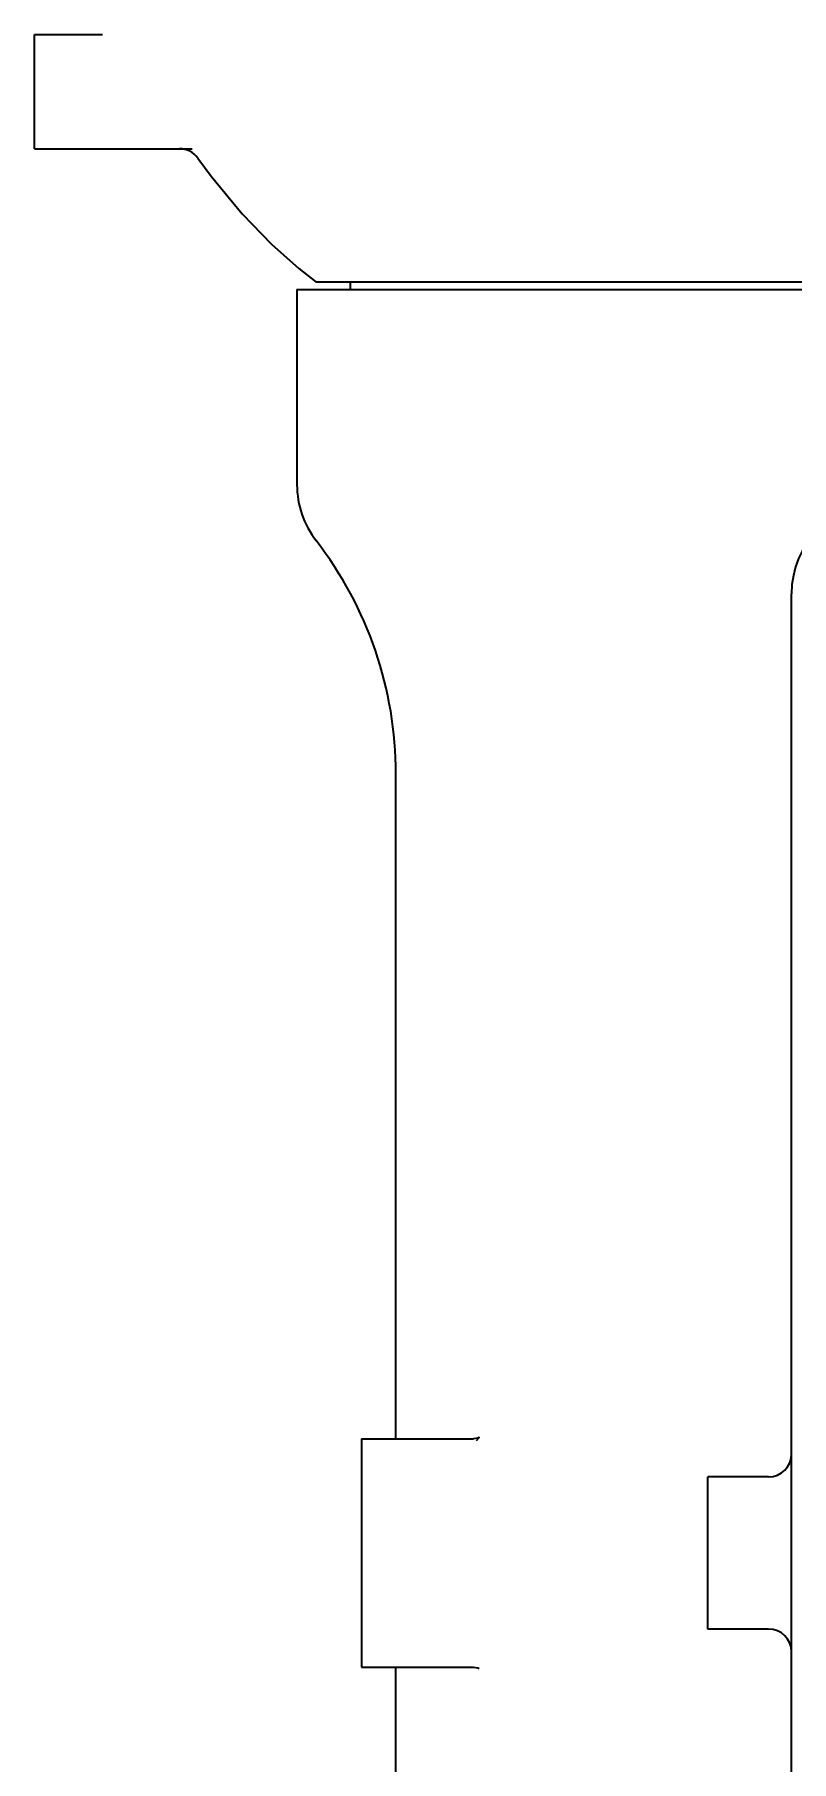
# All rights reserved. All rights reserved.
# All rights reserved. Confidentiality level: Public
# Model space of a CAD drawing. Header units: millimetres. Extents: x 5828 to 6704, y 123 to 421.
# Drawn here: x 6347.34 to 6352.32, y 222.35 to 233.69 of the extents above; entities that cross this region are included whole.
import ezdxf

# ---------------------------------------------------------------- set-up
doc = ezdxf.new("R2010")
doc.units = ezdxf.units.MM
doc.layers.add('DIM', color=7, linetype='Continuous')
doc.layers.add('外形图', color=7, linetype='Continuous')
doc.styles.add('微软雅黑', font='msyh.ttc', dxfattribs={"height": 2.1})
doc.dimstyles.new('尺寸标注_1_20比例', dxfattribs={"dimtxt": 2.1, "dimasz": 1.7, "dimexe": 0.5, "dimexo": 0.4, "dimgap": 0.5, "dimtad": 1, "dimdec": 1, "dimlfac": 20, "dimdsep": 46, "dimtxsty": '微软雅黑', "dimcen": 0.09, "dimadec": 0, "dimazin": 0, "dimtp": 0.01, "dimtm": 0.01, "dimtfac": 1, "dimtdec": 1, "dimtofl": 0, "dimtmove": 0, "dimatfit": 3, "dimfxl": 1, "dimtolj": 1, "dimarcsym": 0})

# ---------------------------------------------------------------- blocks, each defined once
blk = doc.blocks.new('*D1368')
at = {"layer": 'Defpoints', "color": 0}
for p in [(6361.569, 224.143), (6352.318, 221.868), (6361.569, 216.904)]:
    blk.add_point(p, dxfattribs=at)
at = {"layer": 'DIM', "color": 0, "lineweight": -2}
for p, q in [((6361.569, 223.743), (6361.569, 216.404)), ((6352.318, 221.468), (6352.318, 216.404)), ((6354.018, 216.904), (6359.869, 216.904))]:
    blk.add_line(p, q, dxfattribs=at)
at = {"layer": 'DIM', "color": 0}
for points in [[(6354.018, 217.187), (6354.018, 216.621), (6352.318, 216.904)], [(6359.869, 216.621), (6359.869, 217.187), (6361.569, 216.904)]]:
    blk.add_solid(points, dxfattribs=at)
at = {"layer": 'DIM', "color": 0, "insert": (6356.944, 218.495), "char_height": 2.1, "attachment_point": 5, "style": '微软雅黑'}
blk.add_mtext('\\A1;185', dxfattribs=at)

msp = doc.modelspace()

# ---------------------------------------------------------------- linework, layer by layer
at = {"layer": '外形图', "linetype": 'Continuous'}
for p, q in [((6347.3434, 233.6935), (6347.7897, 233.6935)), ((6347.3434, 232.9435), (6347.3434, 233.6935)), ((6347.3434, 232.9435), (6348.3803, 232.9435)), ((6349.0684, 232.0185), (6356.191, 232.0185)), ((6349.0684, 232.0185), (6349.0684, 230.7363)), ((6349.1934, 232.0685), (6364.6936, 232.0685)), ((6349.4184, 232.0685), (6349.4184, 232.0185)), ((6352.3185, 221.8684), (6352.3185, 230.0185)), ((6349.7184, 224.4684), (6349.7184, 228.8369)), ((6349.4934, 224.4684), (6350.2275, 224.4684)), ((6349.4934, 224.4684), (6349.4934, 222.9684)), ((6352.1685, 224.2184), (6351.7685, 224.2184)), ((6351.7685, 223.2184), (6351.7685, 224.2184)), ((6352.1685, 223.2184), (6351.7685, 223.2184)), ((6349.4934, 222.9684), (6350.2275, 222.9684)), ((6349.7184, 222.1563), (6349.7184, 222.9684))]:
    msp.add_line(p, q, dxfattribs=at)
for points in [[(6348.4177, 232.8805), (6348.5036, 232.7637), (6348.7091, 232.5146), (6348.9009, 232.3162), (6349.081, 232.1565), (6349.1934, 232.0685)], [(6350.2477, 224.4566), (6350.2652, 224.4766), (6350.257, 224.4732), (6350.2289, 224.4684)], [(6350.229, 222.9684), (6350.2564, 222.9638), (6350.2663, 222.9593)]]:
    msp.add_lwpolyline(points, dxfattribs=at)
for centre, radius, start, end in [((6348.2955, 232.7935), 0.15, 35.4417, 89.97849), ((6349.6684, 230.7363), 0.6, 180, 217.78433), ((6352.9185, 230.0185), 0.6, 90, 180), ((6347.2184, 228.8369), 2.5, 0, 37.78433), ((6352.1685, 224.3684), 0.15, 270, 0), ((6352.1685, 223.0684), 0.15, 0, 90)]:
    msp.add_arc(centre, radius, start, end, dxfattribs=at)

# ---------------------------------------------------------------- dimensions: what is measured, and where the dimension line sits
at = {"layer": 'DIM'}
dim = msp.add_linear_dim(base=(6361.5686, 216.9038), p1=(6352.3185, 221.8684), p2=(6361.5686, 224.1434), dimstyle='尺寸标注_1_20比例', dxfattribs=at)
dim.commit()
dim.dimension.update_dxf_attribs({"geometry": '*D1368', "text_midpoint": (6356.9435, 216.9038), "dimtype": 160})

doc.saveas('drawing.dxf')
